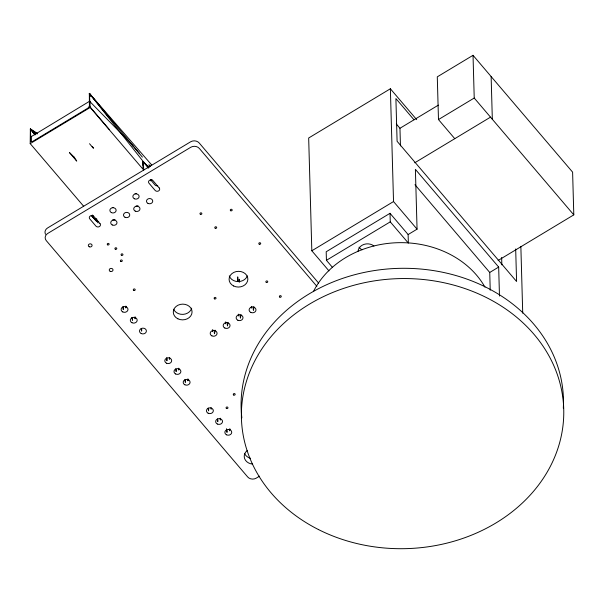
<?xml version="1.0" encoding="UTF-8"?>
<svg xmlns="http://www.w3.org/2000/svg" width="604" height="604" viewBox="0 0 604 604"><rect width="100%" height="100%" fill="white"/><g stroke="black" fill="none" stroke-linecap="round" stroke-linejoin="round"><path stroke-width="0.91" d="M83.662 206.266L30.2 143.624L30.374 128.931L37.425 133.416M239.124 282.038L239.207 279.244L239.577 282.023M90.547 102.861L89.573 101.261L89.415 106.176L87.905 108.131L32.541 141.487L30.978 141.381L31.204 136.663L89.573 101.261L130.336 142.823L142.378 157.138M123.375 306.772L123.239 309.542L122.854 306.779M132.57 317.561L132.442 320.331L132.049 317.576M141.729 329.278L141.638 331.128L141.245 328.365M167.021 358.95L166.93 360.799L166.538 358.036M176.217 369.746L176.126 371.596L175.734 368.833M185.413 380.535L185.322 382.385L184.93 379.622M208.674 408.984L208.584 410.833L208.199 408.07M217.87 419.772L217.787 421.622L217.395 418.859M227.074 430.569L226.983 432.411L226.462 428.734M142.899 167.965L143.314 161.615L89.347 93.378L89.415 106.176L109.445 129.686M237.41 281.456L237.734 276.874L238.157 281.426M93.182 215.666L93.024 217.523L96.874 220.339L96.64 218.618M212.872 329.859L212.699 331.596L212.306 329.897M225.843 322.045L225.669 323.782L225.277 322.083M238.814 314.231L238.64 315.968L238.248 314.269M251.611 308.153L251.785 306.417M126.025 306.22L125.828 307.987L125.677 306.213M135.22 317.009L135.024 318.776L134.873 317.002M169.709 357.477L169.513 359.244L169.362 357.47M178.905 368.274L178.716 370.033L178.558 368.259M188.108 379.063L187.912 380.822L187.761 379.055M220.566 418.3L220.369 420.067L220.218 418.293M229.762 429.089L229.565 430.856L229.414 429.082M215.069 330.169L214.533 333.748L214.201 331.996M228.04 322.355L227.504 325.933L227.172 324.182M241.011 314.541L240.475 318.119L240.143 316.368M253.974 306.726L253.446 310.305L253.114 308.553M150.592 180.83L151.959 179.675M30.2 143.624L90.222 107.459L89.347 93.378L151.664 164.922M416.692 119.652L390.373 88.773L308.674 137.999L311.823 250.781L328.961 270.886M498.126 260.46L573.8 214.865L572.607 172.14L473.03 55.311L437.288 76.844L438.481 119.562L454.774 138.678M400.46 145.911L399.961 128.267L438.376 105.126M438.481 119.562L474.223 98.029L473.03 55.311M414.759 162.786L490.516 117.146M311.823 250.781L393.529 201.555L390.373 88.773M390.018 213.31L390.26 221.857L408.364 243.095L408.123 234.548L390.018 213.31L326.19 251.762L326.432 260.309L332.464 267.391M326.432 260.309L390.26 221.857M408.123 234.548L417.062 229.165L415.393 169.362L498.67 267.074L499.478 296.043M490.229 290.214L489.738 272.464L498.67 267.074M259.531 476.171L256.3 478.119A6.183 5.179 -1.6 0 1 247.685 476.964L46.289 240.656A6.183 5.179 -1.6 0 1 47.754 233.431L190.736 147.285A6.183 5.179 -1.6 0 1 199.35 148.441L316.881 286.349M37.146 134.02L30.374 128.931L30.978 141.381M93.439 148.35L89.535 143.714M147.346 165.919L142.642 161.668L142.748 165.345M90.222 107.459L143.737 170.071L143.314 161.615L149.113 167.648M35.342 134.549L30.374 128.931L34.934 134.851M474.223 98.029L573.8 214.865M414.004 119.803L395.899 98.565L397.092 141.283L516.586 281.487L515.68 248.976M396.345 124.016L399.961 128.267M414.956 184.718L489.738 272.464M393.529 201.555L417.062 229.165M318.565 283.034L199.199 142.974A6.183 5.179 -1.6 0 0 190.585 141.819L47.603 227.957A6.183 5.179 -1.6 0 0 45.511 234.276M150.509 179.705L154.986 184.952A2.507 2.099 -1.6 0 0 157.772 185.722M92.216 146.417L93.424 147.837M91.287 215.386L95.764 220.634A2.507 2.099 -1.6 0 0 98.716 221.351M148.999 165.013L150.207 166.447M139.358 153.356L89.347 93.378L90.396 95.953M148.992 164.915L150.2 166.364M108.35 116.678L89.347 93.378L91.076 96.723M91.597 215.756L93.024 217.523L92.359 214.986M130.336 142.823L133.242 146.47M143.314 161.615L148.32 168.244M95.228 219.139L98.059 222.959M211.023 407.504L211.173 409.27M520.859 246.417L522.724 313.144M501.637 257.44L501.841 264.869M491.135 76.549L492.328 119.267M241.849 417.862A161.223 135.062 -1.6 0 1 398.074 268.38A161.223 135.062 -1.6 0 1 563.321 408.145M313.378 291.656A93.922 78.679 -1.6 0 1 397.991 242.695A93.922 78.679 -1.6 0 1 484.982 287.164M252.517 464.091A9.392 7.867 -1.6 0 1 244.65 458.685A9.392 7.867 -1.6 0 1 247.406 450.41M250.456 458.277A9.392 7.867 -1.6 0 1 244.597 453.476M230.23 429.127A3.443 2.884 -1.6 0 1 229.165 429.595M169.565 357.832A3.443 2.884 -1.6 0 1 169.339 357.915M166.983 357.983A3.443 2.884 -1.6 0 1 166.764 357.908M132.495 317.515A3.443 2.884 -1.6 0 1 132.057 317.364M125.874 306.575A3.443 2.884 -1.6 0 1 125.428 306.726M191.679 308.176A9.392 7.867 -1.6 0 1 183.065 314.374A9.392 7.867 -1.6 0 1 173.658 309.21M115.054 219.584A3.133 2.627 -1.6 0 1 112.714 219.72M212.85 330.728A3.443 2.884 -1.6 0 1 212.616 330.682M113.356 207.459A3.133 2.627 -1.6 0 1 112.268 207.459M225.586 322.868A3.443 2.884 -1.6 0 1 225.352 322.815M138.037 205.738A3.133 2.627 -1.6 0 1 136.119 205.964M238.791 315.099A3.443 2.884 -1.6 0 1 238.323 315.001M136.549 193.574A3.133 2.627 -1.6 0 1 135.039 193.574M253.65 307.119A3.443 2.884 -1.6 0 1 253.423 307.187M251.521 307.24A3.443 2.884 -1.6 0 1 251.068 307.119M247.315 275.907A9.392 7.867 -1.6 0 1 238.21 281.592A9.392 7.867 -1.6 0 1 229.263 275.885M362.038 249.799A9.392 7.867 -1.6 0 1 359.04 247.179M358.029 251.272A9.392 7.867 -1.6 0 1 364.023 244.386A9.392 7.867 -1.6 0 1 373.944 246.009M74.269 157.221L69.452 152.57L76.723 161.094L74.269 157.221M159.222 187.957L153.069 180.739A2.507 2.099 -1.6 0 0 149.581 180.271A2.507 2.099 -1.6 0 0 148.984 183.201L155.137 190.419A2.507 2.099 -1.6 0 0 158.625 190.894A2.507 2.099 -1.6 0 0 159.222 187.957M100 223.639L93.846 216.421A2.507 2.099 -1.6 0 0 90.358 215.953A2.507 2.099 -1.6 0 0 89.762 218.882L95.915 226.1A2.507 2.099 -1.6 0 0 99.403 226.568A2.507 2.099 -1.6 0 0 100 223.639M35.236 134.692L30.374 128.931L35.191 134.684M318.399 529.527A161.223 135.062 -1.6 0 0 563.721 415.771A161.223 135.062 -1.6 0 0 325.594 295.59A161.223 135.062 -1.6 0 0 318.399 529.527M226.538 434.812A3.443 2.884 -1.6 0 0 231.74 432.321A3.443 2.884 -1.6 0 0 226.606 429.821A3.443 2.884 -1.6 0 0 226.538 434.812M217.342 424.023A3.443 2.884 -1.6 0 0 222.536 421.532A3.443 2.884 -1.6 0 0 217.41 419.025A3.443 2.884 -1.6 0 0 217.342 424.023M208.146 413.234A3.443 2.884 -1.6 0 0 213.34 410.743A3.443 2.884 -1.6 0 0 208.214 408.236A3.443 2.884 -1.6 0 0 208.146 413.234M184.877 384.786A3.443 2.884 -1.6 0 0 190.079 382.294A3.443 2.884 -1.6 0 0 184.952 379.788A3.443 2.884 -1.6 0 0 184.877 384.786M175.681 373.997A3.443 2.884 -1.6 0 0 180.883 371.498A3.443 2.884 -1.6 0 0 175.749 368.999A3.443 2.884 -1.6 0 0 175.681 373.997M166.485 363.2A3.443 2.884 -1.6 0 0 171.687 360.709A3.443 2.884 -1.6 0 0 166.553 358.202A3.443 2.884 -1.6 0 0 166.485 363.2M141.193 333.529A3.443 2.884 -1.6 0 0 146.394 331.037A3.443 2.884 -1.6 0 0 141.261 328.531A3.443 2.884 -1.6 0 0 141.193 333.529M131.997 322.732A3.443 2.884 -1.6 0 0 137.191 320.241A3.443 2.884 -1.6 0 0 132.065 317.734A3.443 2.884 -1.6 0 0 131.997 322.732M122.801 311.943A3.443 2.884 -1.6 0 0 127.995 309.452A3.443 2.884 -1.6 0 0 122.869 306.945A3.443 2.884 -1.6 0 0 122.801 311.943M226.523 408.47A0.951 0.8 -1.6 0 0 227.965 407.783A0.951 0.8 -1.6 0 0 226.538 407.088A0.951 0.8 -1.6 0 0 226.523 408.47M110.185 271.324A1.88 1.57 -1.6 0 0 113.016 269.965A1.88 1.57 -1.6 0 0 110.215 268.599A1.88 1.57 -1.6 0 0 110.185 271.324M89.256 246.772A1.88 1.57 -1.6 0 0 92.087 245.413A1.88 1.57 -1.6 0 0 89.286 244.046A1.88 1.57 -1.6 0 0 89.256 246.772M133.763 290.418A0.951 0.8 -1.6 0 0 135.198 289.724A0.951 0.8 -1.6 0 0 133.778 289.029A0.951 0.8 -1.6 0 0 133.763 290.418M233.733 395.046A0.951 0.8 -1.6 0 0 235.175 394.359A0.951 0.8 -1.6 0 0 233.748 393.665A0.951 0.8 -1.6 0 0 233.733 395.046M120.845 261.449A0.951 0.8 -1.6 0 0 122.287 260.754A0.951 0.8 -1.6 0 0 120.868 260.06A0.951 0.8 -1.6 0 0 120.845 261.449M107.701 244.869A0.951 0.8 -1.6 0 0 109.143 244.182A0.951 0.8 -1.6 0 0 107.723 243.488A0.951 0.8 -1.6 0 0 107.701 244.869M115.356 249.241A0.951 0.8 -1.6 0 0 116.798 248.554A0.951 0.8 -1.6 0 0 115.372 247.859A0.951 0.8 -1.6 0 0 115.356 249.241M121.517 255.326A0.951 0.8 -1.6 0 0 122.959 254.639A0.951 0.8 -1.6 0 0 121.54 253.944A0.951 0.8 -1.6 0 0 121.517 255.326M177.886 318.806A9.392 7.867 -1.6 0 0 192.064 312.011A9.392 7.867 -1.6 0 0 178.074 305.179A9.392 7.867 -1.6 0 0 177.886 318.806M112.268 224.967A3.133 2.627 -1.6 0 0 116.995 222.695A3.133 2.627 -1.6 0 0 112.329 220.415A3.133 2.627 -1.6 0 0 112.268 224.967M211.883 335.854A3.443 2.884 -1.6 0 0 217.078 333.363A3.443 2.884 -1.6 0 0 211.951 330.856A3.443 2.884 -1.6 0 0 211.883 335.854M111.4 212.616A3.133 2.627 -1.6 0 0 116.134 210.351A3.133 2.627 -1.6 0 0 111.468 208.07A3.133 2.627 -1.6 0 0 111.4 212.616M125.028 217.274A3.133 2.627 -1.6 0 0 129.762 215.009A3.133 2.627 -1.6 0 0 125.096 212.729A3.133 2.627 -1.6 0 0 125.028 217.274M224.854 328.04A3.443 2.884 -1.6 0 0 230.048 325.548A3.443 2.884 -1.6 0 0 224.922 323.042A3.443 2.884 -1.6 0 0 224.854 328.04M135.251 211.121A3.133 2.627 -1.6 0 0 139.985 208.848A3.133 2.627 -1.6 0 0 135.311 206.568A3.133 2.627 -1.6 0 0 135.251 211.121M214.586 298.882A0.951 0.8 -1.6 0 0 216.028 298.195A0.951 0.8 -1.6 0 0 214.609 297.5A0.951 0.8 -1.6 0 0 214.586 298.882M237.825 320.226A3.443 2.884 -1.6 0 0 243.019 317.734A3.443 2.884 -1.6 0 0 237.893 315.228A3.443 2.884 -1.6 0 0 237.825 320.226M134.382 198.769A3.133 2.627 -1.6 0 0 139.116 196.504A3.133 2.627 -1.6 0 0 134.45 194.224A3.133 2.627 -1.6 0 0 134.382 198.769M148.018 203.427A3.133 2.627 -1.6 0 0 152.744 201.162A3.133 2.627 -1.6 0 0 148.078 198.882A3.133 2.627 -1.6 0 0 148.018 203.427M250.788 312.411A3.443 2.884 -1.6 0 0 255.99 309.92A3.443 2.884 -1.6 0 0 250.864 307.413A3.443 2.884 -1.6 0 0 250.788 312.411M233.688 286.002A9.392 7.867 -1.6 0 0 247.859 279.207A9.392 7.867 -1.6 0 0 233.869 272.374A9.392 7.867 -1.6 0 0 233.688 286.002M200.43 214.322A0.951 0.8 -1.6 0 0 201.864 213.627A0.951 0.8 -1.6 0 0 200.445 212.933A0.951 0.8 -1.6 0 0 200.43 214.322M215.251 228.252A0.951 0.8 -1.6 0 0 216.693 227.565A0.951 0.8 -1.6 0 0 215.266 226.87A0.951 0.8 -1.6 0 0 215.251 228.252M266.319 282.415A0.951 0.8 -1.6 0 0 267.761 281.728A0.951 0.8 -1.6 0 0 266.334 281.034A0.951 0.8 -1.6 0 0 266.319 282.415M279.841 297.13A0.951 0.8 -1.6 0 0 281.283 296.443A0.951 0.8 -1.6 0 0 279.856 295.749A0.951 0.8 -1.6 0 0 279.841 297.13M259.267 244.197A0.951 0.8 -1.6 0 0 260.709 243.51A0.951 0.8 -1.6 0 0 259.282 242.816A0.951 0.8 -1.6 0 0 259.267 244.197M230.751 210.751A0.951 0.8 -1.6 0 0 232.193 210.056A0.951 0.8 -1.6 0 0 230.773 209.362A0.951 0.8 -1.6 0 0 230.751 210.751"/></g></svg>
